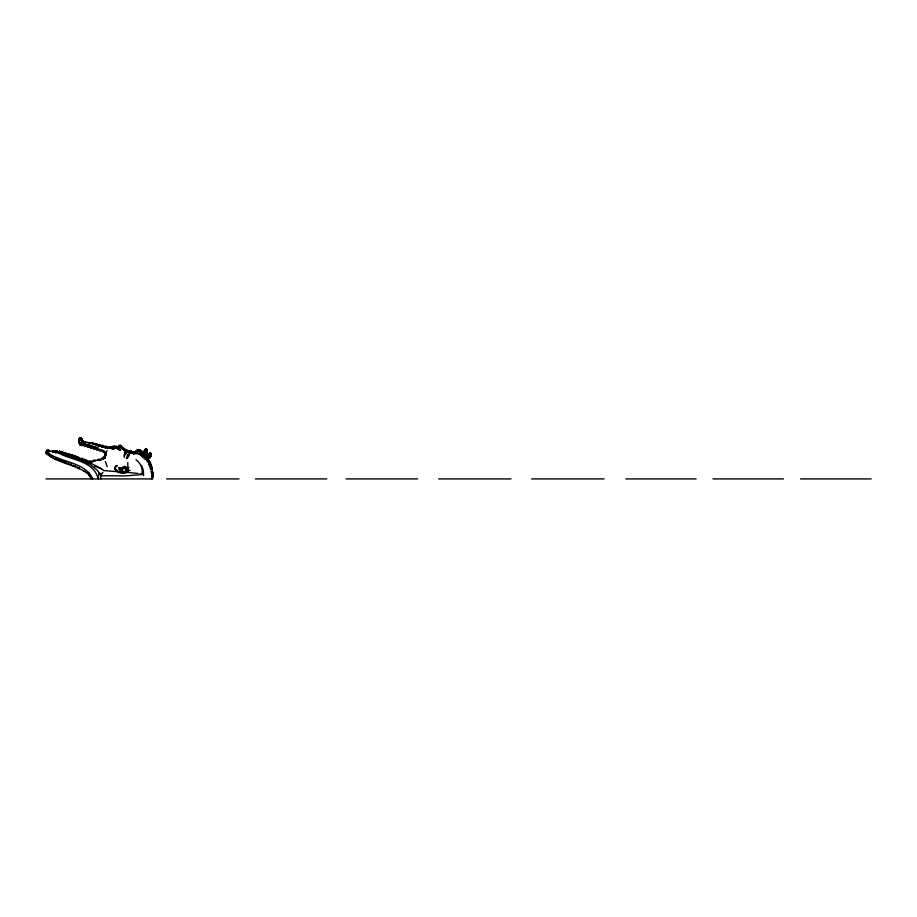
<?xml version="1.0" encoding="UTF-8"?>
<svg xmlns="http://www.w3.org/2000/svg" width="917" height="917" viewBox="0 0 917 917"><rect width="100%" height="100%" fill="white"/><g stroke="black" fill="none" stroke-linecap="round" stroke-linejoin="round"><path stroke-width="1.38" d="M152.268 477.619L151.58 478.915L151.763 475.132M143.74 452.838L145.138 455.44L146.617 454.511L146.754 449.983L145.276 449.525L142.777 453.365L143.579 452.826L138.639 450.556M113.949 447.989C113.169 446.785 115.806 447.083 114.189 448.333L112.344 449.341M151.58 478.915L151.637 477.642L151.878 478.445M151.603 478.445L152.635 477.287L152.807 473.31L151.741 466.845L150.652 466.845M114.866 467.739L115.382 466.352L117.078 465.549L115.611 466.375L115.106 468.541C117.273 472.266 122.477 473.814 126.34 472.06L127.543 470.467L127.486 467.991L124.712 466.168M119.221 469.435L121.629 470.627L119.221 469.435L119.004 467.659L121.067 468.427L123.52 467.005L121.101 469.229L119.004 467.659M143.579 475.602L143.35 470.341L141.47 465.366M92.732 478.915C84.593 461.285 60.809 463.039 46.916 452.058L47.008 450.9L46.79 452.15L47.604 452.471M127.681 454.878L126.42 458.351M100.881 478.915L100.652 473.355M85.545 443.392L82.37 442.246L80.1 438.429L79.882 440.08C77.349 439.954 82.221 437.088 79.045 439.621L78.702 441.249L79.802 444.332M151.614 477.975L152.451 477.975L152.612 475.006L152.211 473.527L151.58 473.757M59.376 452.723L59.467 452.047L65.921 454.465L60.407 453.25L66.035 454.351M143.797 452.998L143.648 453.285M86.92 461.297L74.243 456.081L59.559 451.909L59.8 452.78L65.313 455.199L82.071 460.666L90.198 464.449L97.305 470.215L101.225 475.751L125.606 475.877L141.837 474.582C143.316 469.126 140.507 462.913 135.968 459.715M124.288 456.001L124.517 454.534L124.254 457.503M122.695 467.911L122.809 467.246L122.488 468.61M143.614 453.491L145.276 449.525M117.972 447.37L117.972 449.215L120.746 449.685L119.29 450.201L120.058 450.018M152.486 476.198L152.016 478.445M122.97 469.137L121.629 470.627M98.096 478.915L99.151 472.553M149.162 461.274L149.322 463.131L147.075 459.6L147.167 458.019L145.906 459.646L144.164 458.718M104.068 450.728L81.67 444.023L81.498 442.728M146.112 459.211L148.898 463.268M127.784 456.414L130.615 451.932M112.986 448.573L112.791 449.261L110.212 447.771M125.377 468.232L123.933 467.441L123.21 468.358L125.984 468.77L125.526 471.579L119.325 471.12L121.227 471.716M119.118 449.009L119.485 447.737L118.751 448.207L119.118 449.009L119.657 448.367M135.349 452.929L136.266 451.737L135.372 453.113L139.476 453.663M127.933 468.862L127.131 472.45L124.437 472.255L126.019 471.602L126.466 470.272L125.526 467.739M115.038 467.727L117.078 465.549M120.024 469.47L121.755 469.252L119.875 468.094M134.81 452.792L133.687 453.846L133.664 452.001M130.374 452.482L130.489 451.072M130.042 452.677L129.308 452.196M107.094 450.671L105.398 453.216L106.143 452.459L103.254 451.68M118.751 448.207C120.815 445.284 115.943 446.969 119.05 448.149L118.545 446.556M152.119 478.445L152.635 477.287M145.677 452.024L146.239 449.536M127.28 458.431L129.056 455.589M135.372 453.113L137.71 451.279L142.49 453.032L147.694 456.7L149.93 453.594L151.018 454.075L151.122 455.623L149.311 458.11L145.883 458.718L147.075 459.6M150.468 455.382L151.018 454.075M127.566 467.934L127.887 469.195L128.827 467.269M101.179 474.754L102.945 472.37M81.579 440.55L81.647 439.151M126.019 471.602L126.764 468.874L124.827 466.994M116.963 471.212L115.095 469.389L118.522 472.519C121.422 472.817 126.557 474.639 127.727 470.811L130.134 470.421M150.732 456.437L148.485 458.122M144.886 455.76L145.562 454.591L139.43 451.233L136.942 451.233L135.808 452.184L135.98 453.342M117.972 449.215L118.327 448.619M145.562 454.591L147.694 456.7L147.786 455.715M135.578 452.883L136.679 451.519M120.425 447.851L121.101 446.568M114.04 447.37L113.639 449.055L112.527 447.209L113.227 447.84M148.29 456.15L150.17 453.743M130.478 452.402L127.887 455.153M125.618 453.869L124.976 454.683L124.758 453.204L124.976 454.683L126.947 452.585M134.169 452.001L133.687 453.846M97.97 478.066C93.477 461.285 73.039 460.368 59.949 453.766L58.722 453.078L59.857 452.07M150.72 469.458L149.127 463.933L150.136 463.291L151.752 467.796M129.813 452.035L129.297 451.405M134.318 452.975L133.607 454.007L134.696 452.998M126.156 452.471C128.724 450.167 123.256 456.563 126.363 452.138M115.485 447.84L116.081 447.485M148.611 458.844L146.021 459.245L146.938 459.073M80.96 444.814L79.481 444.344M114.201 448.791L113.123 448.803M80.226 445.054L80.971 444.814M152.807 473.31L151.672 473.562M117.743 447.404L118.843 446.327L119.153 446.969L116.814 447.645L115.496 447.106L119.027 448.161L117.984 448.275M104.825 457.617L104.137 457.629L104.79 457.686M135.773 452.746L132.518 452.929L132.518 452.001M79.596 439.014L79.596 438.085L81.338 438.085L81.475 440.871M79.298 438.429L81.716 438.429L81.705 439.358L79.298 439.358L79.343 438.429M79.63 438.085L78.816 441.799L79.057 439.014M79.332 442.728L79.068 441.077M87.872 442.728L93.362 442.728L93.362 443.656M80.536 443.656L79.309 443.656L79.309 442.728M92.388 442.728L92.376 443.656L96.893 443.656L96.893 444.585M81.189 444.585L79.699 444.585L79.745 443.656M95.483 444.585L100.068 444.585L100.068 445.513M83.47 445.513L81.04 445.513L81.04 444.585M98.589 445.513L103.151 445.513L103.151 446.441M84.353 446.441L86.656 446.441M87.574 447.37L90.829 447.37M105.077 447.37L118.763 447.37M121.101 447.37L122.832 447.37L122.832 448.287M90.611 448.287L92.8 448.287M93.534 449.215L95.758 449.215M145.195 449.215L146.8 449.215M96.583 450.144L98.589 450.144M144.737 450.144L145.677 450.144M147.029 450.144L146.101 450.144L146.147 449.215M59.857 451.072L59.525 452.929M99.563 451.072L101.397 451.072M138.341 451.072L135.888 451.072L135.922 453.858M141.86 451.072L138.754 451.072L138.754 450.144M145.677 451.072L144.152 451.072L144.152 452.001M146.101 451.072L147.064 451.072L147.064 452.001L146.101 452.001M47.397 452.001L45.976 452.001L46.022 452.929L46.308 452.001M53.22 452.001L62.849 452.001L62.849 452.929M102.658 452.001L104.458 452.001M134.18 452.001L129.71 452.001L129.664 451.072M140.725 452.001L144.668 452.001L144.852 450.144M104.79 452.929L106.028 452.929M142.662 452.929L144.668 452.929M146.181 452.929L146.926 452.929L146.88 450.144M46.859 453.858L48.486 453.858M106.257 453.858L104.951 453.858L104.951 454.786M146.181 453.858L146.766 449.215M148.978 453.858L151.213 453.858M48.223 454.786L49.117 454.786M106.257 454.786L104.676 454.786L104.756 455.715M145.986 454.786L147.029 454.786L146.858 455.715M148.439 454.786L150.067 454.786L150.067 453.858M49.587 455.715L50.71 455.715M104.458 455.715L104.458 456.643L105.18 453.858M145.986 455.715L147.029 455.715M149.402 455.715L147.293 455.715L147.293 456.643M50.951 456.643L51.822 456.643M73.681 456.643L73.681 455.715L73.647 456.643L77.865 456.643L77.865 457.572L76.088 457.572L76.088 456.643M104.985 456.643L104.148 456.643L104.217 458.5M149.826 456.643L150.824 456.643M52.303 457.572L53.53 457.572M105.134 457.572L102.91 457.572L102.91 458.5M148.932 457.572L150.296 457.572L150.296 456.643L150.273 457.572M53.667 458.5L55.043 458.5M77.991 458.5L82.427 458.5L82.392 459.428M146.135 458.5L149.219 458.5L149.219 457.572M57.462 459.428L55.249 459.428L55.249 458.5M103.025 459.428L97.89 459.428L97.89 460.357M146.135 459.428L148.027 459.428L148.118 461.274L149.586 461.274L149.631 463.131M59.72 460.357L57.725 460.357L57.725 459.428M82.943 460.357L86.874 460.357L86.863 461.274L86.771 460.357M100.836 460.357L93.282 460.357L93.282 461.274M146.892 460.357L148.955 460.357L148.955 461.274M62.276 461.274L60.224 461.274L60.224 460.357M84.444 461.274L88.834 461.274L88.777 462.202M64.648 462.202L62.78 462.202L62.78 461.274M87.138 462.202L92.434 462.202M148.921 462.202L150.056 462.202L149.964 464.059L150.869 464.059L150.95 466.845M66.54 463.131L65.336 463.131L65.336 462.202M69.52 464.059L67.892 464.059L67.892 463.131M150.021 464.988L151.225 464.988L151.225 465.916M74.804 465.916L73.005 465.916L73.005 464.988M150.652 465.916L151.5 465.916L151.5 466.845M78.587 467.773L77.372 467.773L77.372 466.845M150.755 467.773L151.844 467.773L151.844 468.702M83.974 471.487L85.247 471.487M151.488 472.415L152.807 472.415L152.772 475.189M88.915 473.344L87.264 473.344L87.264 472.415M151.488 473.344L152.864 473.344M89.534 474.261L88.456 474.261L88.456 473.344M89.557 476.118L90.817 476.118M90.519 477.046L90.107 476.118M151.614 477.046L152.669 477.046L152.6 476.118M91.253 477.975L90.657 477.046M45.999 478.915L152.898 478.915M166.585 478.915L239.005 478.915M255.407 478.915L326.761 478.915M346.087 478.915L417.671 478.915M438.624 478.915L511.044 478.915M531.619 478.915L604.039 478.915M625.784 478.915L696.152 478.915M712.979 478.915L783.462 478.915M800.53 478.915L871.15 478.915M126.019 450.763L127.532 451.324M138.077 473.459L126.878 472.347M115.496 447.106L116.436 447.553M53.048 451.072L53.048 452.001L57.244 452.585M85.797 442.132L82.324 442.281L82.817 441.707L89.087 442.636L98.692 445.089M60.453 453.055L65.772 453.835M53.071 452.07L56.648 452.597M137.412 453.399L140.129 454.74L143.247 457.847M97.855 445.284L95.792 444.917L105.146 447.313M94.394 466.1L101.535 468.851L103.69 470.559L117.571 471.716L115.175 469.378M98.062 447.645L81.877 443.117M59.788 452.196C74.403 455.795 88.445 461.411 101.535 468.851M104.079 446.992L98.876 445.479L98.864 444.585M146.754 458.947L142.754 455.141L140.737 454.431L141.975 455.313M69.795 455.508L71.847 456.242M145.975 457.652L142.754 455.141M127.543 470.467L128.071 470.696L126.913 472.438L126.34 472.06M146.296 450.648L146.915 450.923M81.67 444.023L79.722 442.235L79.045 439.621M127.176 451.313L124.872 450.258L124.907 449.215M125.171 452.494L124.999 453.262M113.593 447.507L114.006 448.321M80.501 439.438L81.292 439.851M122.683 448.505L124.895 450.258M140.221 473.63L141.837 474.582M122.718 448.459L123.6 449.009M123.933 467.441L124.907 468.083M145.539 452.849L146.686 453.606M45.85 453.17C58.138 463.647 75.389 464.197 88.227 473.883L91.207 478.915M120.826 446.35L122.076 447.851M150.434 454.19L150.915 455.313L151.041 454.282M146.445 454.351L146.754 449.983M88.043 472.381L89.66 474.158M146.663 458.683L150.136 463.291M146.582 460.368L147.706 461.675M105.352 461.526L107.186 466.615M149.311 464.953L149.861 466.203L149.127 463.933M91.872 477.619L92.285 478.915M150.996 470.902L151.236 472.266M127.772 462.569L127.887 469.195M152.715 472.415L152.726 473.344M152.348 476.118L152.245 477.975M152.176 472.415L152.062 473.344M152.05 476.118L152.096 477.975M151.844 472.415L151.844 473.344M151.901 476.118L151.867 477.975M151.786 477.046L151.786 477.975M151.351 465.916L151.316 467.773M151.087 453.858L150.858 455.715L150.686 452.929L149.597 452.929L149.666 455.715M151.11 466.845L151.053 467.773M150.984 454.786L150.984 455.715M150.594 452.929L150.594 453.858M150.331 452.929L150.377 454.786M150.457 464.988L150.48 463.131L149.127 463.131L149.127 462.202M150.205 452.929L150.205 453.858M150.147 464.059L150.147 464.988M150.01 456.643L150.01 457.572M149.769 452.929L149.769 453.858M149.505 461.274L149.471 462.202M149.242 455.715L149.184 453.858L149.104 454.786M148.726 456.643L148.623 454.786L148.52 455.715M148.646 460.357L148.6 461.274M148.256 455.715L148.302 456.643M148.313 460.357L148.348 461.274M148.05 455.715L148.05 456.643M147.878 459.428L147.912 460.357M147.717 460.357L147.626 459.428L147.442 460.357M147.557 455.715L147.603 456.643M147.328 458.5L147.247 460.357M146.709 454.786L146.674 455.715M146.537 449.215L146.582 450.144M146.605 452.001L146.582 453.858M146.628 454.786L146.628 455.715M146.273 449.215L146.273 450.144M146.445 451.072L146.399 453.858M145.849 449.215L145.849 450.144M145.436 449.215L145.367 450.144M145.241 449.215L145.161 452.001M144.978 450.144L144.978 451.072M144.439 451.072L144.508 452.001M144.301 451.072L144.301 453.858M144.049 452.929L144.164 453.858M143.935 452.001L143.809 453.858M143.705 452.001L143.74 453.858M143.533 452.001L143.568 453.858M143.304 452.001L143.339 452.929M143.19 452.929L143.19 453.858M142.834 452.001L142.834 452.929M142.662 452.001L142.788 453.858M142.548 452.001L142.548 452.929M142.273 452.001L142.273 452.929M142.066 452.001L142.066 452.929M141.734 451.072L141.722 452.929M141.608 451.072L141.585 452.929M141.252 452.001L141.252 452.929M141.023 451.072L141.08 452.929M140.851 451.072L140.782 452.929M140.484 452.001L140.37 450.144L136.782 450.144L136.793 452.001M140.209 452.001L140.163 450.144L140.106 451.072M139.934 450.144L139.843 452.001M139.544 450.144L139.43 452.001M138.948 450.144L138.948 451.072M138.192 450.144L138.192 451.072M137.596 450.144L137.573 451.072M137.298 450.144L137.321 452.001M137.057 450.144L137 452.001M136.622 451.072L136.622 452.001M136.243 451.072L136.243 452.001L134.398 452.001L134.398 452.929M135.98 451.072L136.106 453.858M135.693 452.001L135.693 452.929M134.719 452.001L134.65 452.929M134.547 452.001L134.512 452.929M134.02 452.929L134.02 453.858M133.561 452.001L133.641 452.929M133.286 452.929L133.286 453.858M132.908 452.001L133.045 452.929M132.736 452.001L132.736 452.929M131.945 452.001L131.945 452.929L131.876 452.001M131.395 452.001L131.463 451.072L125.927 451.072L125.87 450.144M131.326 451.072L131.349 452.929M131.165 451.072L131.165 452.929M130.81 451.072L130.982 452.001M130.661 451.072L130.73 452.929M130.294 451.072L130.294 452.001M130.168 451.072L130.042 452.929M129.836 451.072L129.905 452.929M129.343 451.072L129.446 452.001M129.068 451.072L128.953 452.001M128.85 451.072L128.85 452.001M128.575 451.072L128.575 452.001M128.334 451.072L128.334 452.001M128.277 451.072L128.277 452.001M127.027 452.001L127.073 450.144L124.15 450.144L124.265 449.215M126.901 450.144L126.81 451.072M126.684 450.144L126.718 452.001M126.557 451.072L126.557 452.001M126.374 450.144L126.237 452.001M125.686 450.144L125.686 451.072M125.067 451.072L125.067 449.215L123.107 449.215L123.084 448.287M124.689 449.215L124.746 450.144M124.334 449.215L124.46 451.072M123.761 450.144L123.749 448.287L122.03 448.287L122.087 447.37M123.692 448.287L123.692 449.215M123.531 448.287L123.497 449.215M123.153 448.287L123.222 449.215M122.66 448.287L122.66 449.215M122.397 447.37L122.477 448.287M122.27 447.37L122.27 448.287M121.789 447.37L121.789 448.287M120.723 445.513L120.712 446.441M120.391 445.513L120.391 446.441M120.196 445.513L120.196 446.441M119.634 445.513L119.634 446.441M119.221 445.513L119.221 446.441M118.82 445.513L118.763 446.441M118.671 447.37L118.671 448.287M118.431 447.37L118.431 448.287M116.493 448.287L116.551 446.441L113.88 446.441L113.972 448.287M116.367 446.441L116.413 448.287M116.172 446.441L116.207 447.37M116.046 446.441L116.046 447.37M115.634 447.37L115.634 448.287M115.198 446.441L115.221 447.37M114.785 446.441L114.9 448.287M114.671 446.441L114.751 448.287M114.476 446.441L114.476 447.37M114.235 446.441L114.212 448.287M113.719 447.37L113.719 448.287M113.536 448.287L113.41 446.441L112.298 446.441L112.378 448.287M113.399 446.441L113.364 448.287M113.066 446.441L113.112 447.37M112.791 446.441L112.699 447.37M112.642 447.37L112.642 448.287M112.218 447.37L112.103 448.287M111.278 447.37L111.278 448.287M110.946 447.37L110.946 448.287M110.556 447.37L110.556 448.287M110.499 447.37L110.499 448.287M110.143 447.37L110.143 448.287M109.88 447.37L109.88 448.287M109.581 447.37L109.501 448.287M109.18 447.37L109.18 448.287M108.963 447.37L108.963 448.287M108.756 447.37L108.699 448.287M107.931 447.37L108.023 448.287M107.564 447.37L107.541 448.287M107.381 447.37L107.381 448.287M106.647 447.37L106.647 446.441L100.698 446.441L100.698 445.513M106.383 446.441L106.441 447.37M105.971 447.37L105.971 448.287M105.787 452.929L105.787 453.858M105.787 454.786L105.787 455.715M105.478 446.441L105.478 447.37M105.466 452.929L105.547 454.786M105.295 447.37L105.203 446.441L105.077 448.287M105.306 452.929L105.306 455.715M104.985 455.715L104.825 458.5M104.698 446.441L104.698 447.37M104.813 456.643L104.79 458.5M104.263 446.441L104.263 447.37M103.678 457.572L103.678 458.5M103.667 457.572L103.667 458.5L101.306 458.5L101.306 459.428M103.289 457.572L103.289 458.5M103.151 457.572L103.151 458.5M102.761 445.513L102.761 446.441M102.566 445.513L102.635 446.441M102.44 445.513L102.44 446.441M102.429 458.5L102.383 459.428M101.97 445.513L102.016 446.441M101.833 446.441L101.833 447.37M99.563 459.428L99.563 460.357M99.139 444.585L99.093 445.513M99.013 444.585L99.059 445.513M98.589 444.585L98.635 446.441M98.52 459.428L98.52 460.357M95.677 443.656L95.666 444.585M94.967 460.357L94.967 461.274L89.167 461.274L89.167 462.202M94.291 460.357L94.291 461.274M93.935 443.656L94.084 444.585M92.434 443.656L92.434 444.585M90.863 477.046L90.863 477.975M90.267 461.274L90.267 462.202M90.049 442.728L90.049 443.656M89.992 461.274L89.992 462.202M89.786 442.728L89.786 443.656M89.373 442.728L89.396 443.656M89.385 473.344L89.385 474.261M89.258 442.728L89.258 443.656M89.098 442.728L89.098 443.656M89.006 474.261L89.006 475.189M88.892 442.728L88.892 443.656M88.525 442.728L88.525 443.656M88.101 461.274L88.101 462.202M87.883 472.415L87.883 473.344M86.565 460.357L86.565 461.274M85.476 460.357L85.476 461.274M85.212 460.357L85.212 461.274M84.639 460.357L84.639 459.428L81.212 459.428L81.223 458.5M84.547 459.428L84.536 460.357M84.204 459.428L84.204 460.357M84.112 459.428L84.009 460.357M83.069 440.871L83.08 441.799M83.138 459.428L83.138 460.357M82.713 440.871L82.748 441.799M82.37 440.871L82.381 439.942L80.593 439.942L80.49 438.085M82.106 439.942L82.117 441.799L83.458 441.799L83.436 440.871L81.922 440.871L81.922 439.014L78.977 439.014L79 439.942M82.243 458.5L82.243 459.428M81.716 440.871L81.533 438.429M81.281 438.085L81.315 439.942M80.834 438.429L80.834 439.358M80.295 438.085L80.318 439.014M80.043 438.085L80.02 439.942L79.905 439.014M79.974 443.656L79.928 444.585M79.309 439.942L78.839 441.799M79.217 467.773L79.217 468.702L79.022 467.773M77.475 456.643L77.452 457.572M77.303 456.643L77.303 457.572M76.971 456.643L76.971 457.572M76.707 457.572L76.535 456.643L76.501 457.572M75.653 457.572L75.595 455.715L71.343 455.715L71.343 456.643M75.446 455.715L75.446 457.572M75.561 465.916L75.561 466.845M75.205 455.715L75.343 457.572M75.079 455.715L75.068 457.572M74.758 455.715L74.747 457.572M74.437 455.715L74.437 456.643M74.3 455.715L74.3 456.643M74.105 456.643L74.105 455.715L73.968 456.643M73.291 455.715L73.108 456.643M72.982 455.715L72.982 456.643M72.81 456.643L72.901 454.786L66.838 454.786L66.884 453.858M72.237 454.786L72.168 455.715M71.664 454.786L71.732 455.715M71.377 454.786L71.56 455.715M71.343 464.059L71.343 464.988L70.449 464.988L70.449 464.059M70.918 454.786L70.918 455.715M70.368 454.786L70.368 455.715M70.059 454.786L70.059 455.715M69.852 454.786L69.956 455.715M69.784 454.786L69.784 455.715M69.589 455.715L69.52 453.858L63.239 453.858L63.158 452.929M69.405 453.858L69.371 455.715M69.062 453.858L69.062 454.786M68.775 453.858L68.706 454.786M68.202 463.131L68.202 464.059M67.835 453.858L67.835 454.786M67.583 453.858L67.583 454.786M67.434 453.858L67.434 454.786M67.342 453.858L67.342 454.786M67.159 453.858L67.067 454.786M65.864 453.858L65.864 452.929L60.66 452.929L60.637 452.001M65.657 452.929L65.76 453.858M65.726 462.202L65.726 463.131M65.588 462.202L65.588 463.131M65.451 453.858L65.451 454.786M65.245 452.929L65.199 453.858M64.511 452.929L64.511 453.858M64.35 452.929L64.373 454.786M64.419 461.274L64.419 462.202M64.121 452.929L64.27 453.858M64.075 452.929L64.052 453.858M63.903 453.858L63.777 452.929L63.732 453.858M63.651 461.274L63.651 462.202M63.456 461.274L63.456 462.202M62.746 452.001L62.746 452.929M62.448 452.001L62.448 452.929M62.287 452.001L62.287 452.929M62.207 452.001L62.173 453.858M61.829 452.001L61.771 452.929M61.577 452.001L61.577 452.929M61.622 460.357L61.622 461.274M61.405 452.001L61.37 452.929M61.37 460.357L61.37 461.274M60.396 452.001L60.465 452.929M60.339 460.357L60.339 461.274M60.235 452.001L60.235 452.929M59.731 451.072L59.823 452.929M59.548 451.072L59.594 452.929M59.215 452.001L59.204 452.929M59.089 452.001L58.963 452.929M58.86 452.001L58.826 452.929M58.722 452.001L58.608 452.929M58.619 459.428L58.619 460.357M58.459 459.428L58.459 460.357M57.53 452.929L57.427 451.072L46.446 451.072L46.4 452.929M56.98 451.072L56.98 452.001M56.682 451.072L56.682 452.001M56.751 458.5L56.751 459.428M56.602 458.5L56.602 459.428M56.384 451.072L56.384 452.001M55.559 452.001L55.559 452.929M55.524 458.5L55.524 459.428M55.307 451.072L55.192 452.001M54.951 451.072L54.951 452.001M53.713 451.072L53.633 452.001M53.461 451.072L53.461 452.001M52.567 451.072L52.498 452.001M49.747 451.072L49.747 452.001M48.842 451.072L48.842 450.144L46.916 450.144L46.824 452.001M48.681 450.144L48.681 451.072M48.349 450.144L48.349 451.072M46.996 450.144L46.996 451.072M46.687 451.072L46.561 452.929M79.882 440.08L78.702 441.249L79.882 440.08M120.941 445.513L118.66 445.513L118.694 446.441L120.941 446.441L120.941 445.513M147.029 459.428L147.029 458.5L146.995 459.428M138.456 451.072L138.456 450.144L138.387 451.072M137.894 451.072L137.859 450.144L137.802 451.072M127.589 452.001L127.589 451.072L127.463 452.001M118.19 448.287L118.19 447.37L118.155 448.287M111.542 448.287L111.542 447.37L111.427 448.287M64.889 453.858L64.924 452.929L64.843 453.858"/></g></svg>
